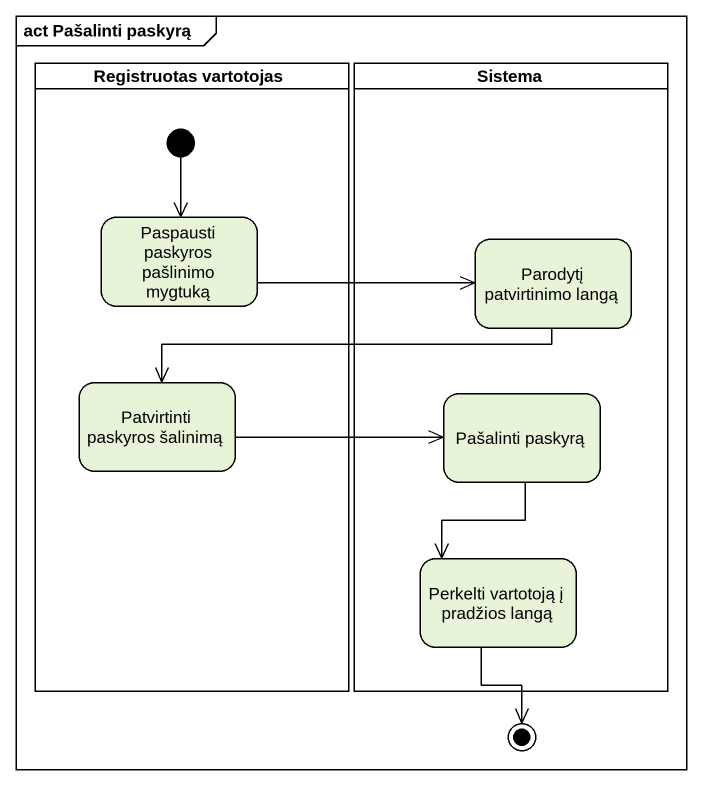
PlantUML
@startuml
mainframe act Pašalinti paskyrą
hide empty description
state "Registruotas vartotojas" as Registruotas_vartotojas <<partition>> {
  state "Paspausti paskyros pašlinimo mygtuką" as Paspausti_paskyros
  state "Patvirtinti paskyros šalinimą" as Patvirtinti_paskyros
  [*] --> Paspausti_paskyros
}
state Sistema <<partition>> {
  state "Parodytį patvirtinimo langą" as Parodytį_patvirtinimo_langą
  state "Pašalinti paskyrą" as Pašalinti_paskyrą
  state "Perkelti vartotoją į pradžios langą" as Perkelti_vartotoją_į
}
state final1 <<end>>
Paspausti_paskyros -right-> Parodytį_patvirtinimo_langą
Parodytį_patvirtinimo_langą -left-> Patvirtinti_paskyros
Patvirtinti_paskyros -right-> Pašalinti_paskyrą
Pašalinti_paskyrą --> Perkelti_vartotoją_į
Perkelti_vartotoją_į --> final1
@enduml
